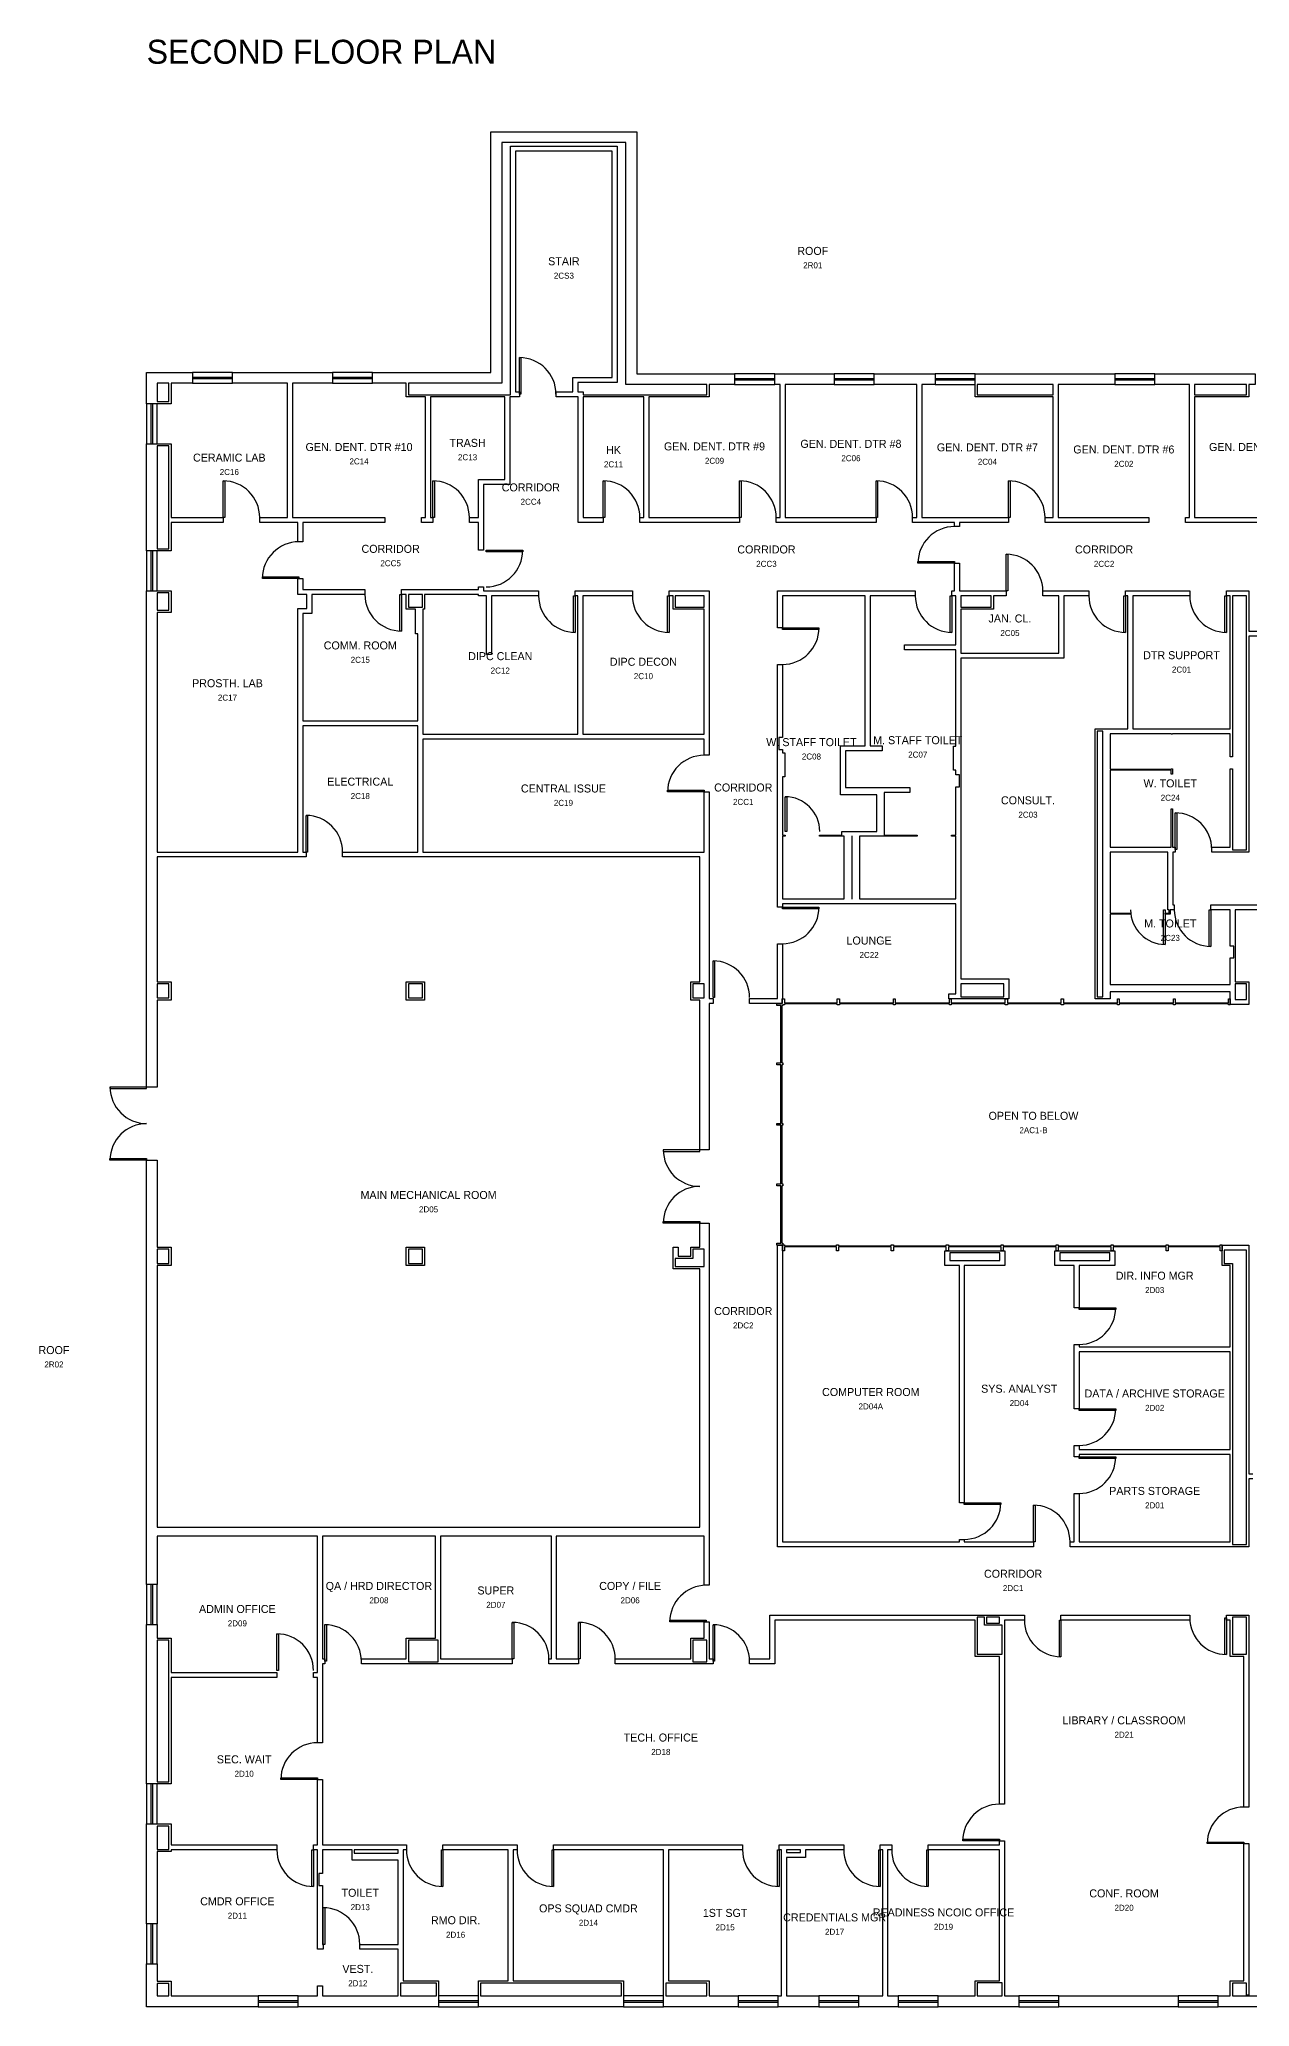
# Model space of a CAD drawing. Header units: feet. Extents: x -3 to 173, y -219 to 194.
# Drawn here: x 7.3 to 106.5, y -219.1 to -57.8 of the extents above; entities that cross this region are included whole.
import ezdxf
from ezdxf.enums import TextEntityAlignment as Align

# ---------------------------------------------------------------- set-up
doc = ezdxf.new("R2010")
doc.units = ezdxf.units.FT
for name, color, linetype in [('A-ANNO-TTLB', 7, 'Continuous'), ('A-AREA-IDEN', 7, 'Continuous'), ('A-DOOR', 7, 'Continuous'), ('A-GLAZ', 7, 'Continuous'), ('A-GLAZ-CURT', 7, 'Continuous'), ('A-WALL', 7, 'Continuous')]:
    doc.layers.add(name, color=color, linetype=linetype)

msp = doc.modelspace()

# ---------------------------------------------------------------- linework, layer by layer
at = {"layer": 'A-DOOR'}
for points in [[(46.65, -86.86), (46.65, -83.85), (46.78, -83.85), (46.78, -86.86)], [(22.35, -96.97), (22.35, -93.97), (22.48, -93.97), (22.48, -96.97)], [(39.55, -96.97), (39.55, -93.97), (39.68, -93.97), (39.68, -96.97)], [(53.53, -96.97), (53.53, -93.97), (53.66, -93.97), (53.66, -96.97)], [(64.71, -96.97), (64.71, -93.97), (64.85, -93.97), (64.85, -96.97)], [(75.9, -96.97), (75.9, -93.97), (76.03, -93.97), (76.03, -96.97)], [(86.76, -96.97), (86.76, -93.97), (86.89, -93.97), (86.89, -96.97)], [(43.92, -99.66), (46.92, -99.66), (46.92, -99.79), (43.92, -99.79)], [(86.58, -102.99), (86.58, -99.99), (86.72, -99.99), (86.72, -102.99)], [(82.34, -100.71), (79.33, -100.71), (79.33, -100.58), (82.34, -100.58)], [(28.57, -101.96), (25.57, -101.96), (25.57, -101.83), (28.57, -101.83)], [(36.98, -103.28), (36.98, -106.28), (36.84, -106.28), (36.84, -103.28)], [(51.23, -103.39), (51.23, -106.4), (51.1, -106.4), (51.1, -103.39)], [(58.92, -103.39), (58.92, -106.4), (58.79, -106.4), (58.79, -103.39)], [(82.12, -103.39), (82.12, -106.4), (81.99, -106.4), (81.99, -103.39)], [(96.35, -103.39), (96.35, -106.4), (96.21, -106.4), (96.21, -103.39)], [(104.63, -103.39), (104.63, -106.4), (104.49, -106.4), (104.49, -103.39)], [(68.22, -106.02), (71.22, -106.02), (71.22, -106.15), (68.22, -106.15)], [(61.8, -119.47), (58.8, -119.47), (58.8, -119.34), (61.8, -119.34)], [(68.44, -122.71), (68.44, -119.87), (68.57, -119.87), (68.57, -122.71)], [(29.15, -124.4), (29.15, -121.4), (29.28, -121.4), (29.28, -124.4)], [(100.43, -124.19), (100.43, -121.19), (100.56, -121.19), (100.56, -124.19)], [(68.22, -128.92), (71.22, -128.92), (71.22, -129.05), (68.22, -129.05)], [(99.61, -129.14), (99.61, -131.97), (99.48, -131.97), (99.48, -129.14)], [(103.36, -129.14), (103.36, -132.14), (103.23, -132.14), (103.23, -129.14)], [(62.53, -136.33), (62.53, -133.33), (62.66, -133.33), (62.66, -136.33)], [(16.08, -143.67), (13.07, -143.67), (13.07, -143.8), (16.08, -143.8)], [(16.08, -149.67), (13.07, -149.67), (13.07, -149.54), (16.08, -149.54)], [(61.45, -148.82), (58.45, -148.82), (58.45, -148.95), (61.45, -148.95)], [(61.45, -154.82), (58.45, -154.82), (58.45, -154.69), (61.45, -154.69)], [(92.55, -161.78), (95.55, -161.78), (95.55, -161.91), (92.55, -161.91)], [(92.55, -170.06), (95.55, -170.06), (95.55, -170.2), (92.55, -170.2)], [(92.55, -174), (95.55, -174), (95.55, -174.13), (92.55, -174.13)], [(83.13, -177.76), (86.14, -177.76), (86.14, -177.89), (83.13, -177.89)], [(88.81, -180.96), (88.81, -177.96), (88.94, -177.96), (88.94, -180.96)], [(26.76, -191.51), (26.76, -188.51), (26.89, -188.51), (26.89, -191.51)], [(30.69, -190.76), (30.69, -187.75), (30.82, -187.75), (30.82, -190.76)], [(46.07, -190.57), (46.07, -187.57), (46.2, -187.57), (46.2, -190.57)], [(51.51, -190.57), (51.51, -187.57), (51.64, -187.57), (51.64, -190.57)], [(61.98, -187.53), (58.98, -187.53), (58.98, -187.4), (61.98, -187.4)], [(62.53, -190.76), (62.53, -187.76), (62.66, -187.76), (62.66, -190.76)], [(91.06, -187.38), (91.06, -190.39), (90.93, -190.39), (90.93, -187.38)], [(104.63, -187.2), (104.63, -190.2), (104.49, -190.2), (104.49, -187.2)], [(30.09, -200.44), (27.08, -200.44), (27.08, -200.31), (30.09, -200.31)], [(29.76, -206.22), (29.76, -209.22), (29.63, -209.22), (29.63, -206.22)], [(40.38, -206.22), (40.38, -209.22), (40.25, -209.22), (40.25, -206.22)], [(49.46, -206.22), (49.46, -209.22), (49.33, -209.22), (49.33, -206.22)], [(67.95, -206.22), (67.95, -209.22), (67.82, -209.22), (67.82, -206.22)], [(76.25, -206.22), (76.25, -209.22), (76.12, -209.22), (76.12, -206.22)], [(80.18, -206.22), (80.18, -209.22), (80.05, -209.22), (80.05, -206.22)], [(86.01, -205.48), (83.01, -205.48), (83.01, -205.35), (86.01, -205.35)], [(106.06, -205.71), (103.05, -205.71), (103.05, -205.58), (106.06, -205.58)], [(30.56, -213.97), (30.56, -210.96), (30.69, -210.96), (30.69, -213.97)]]:
    msp.add_lwpolyline(points, close=True, dxfattribs=at)
for centre, radius, start, end in [((46.65, -86.86), 3, 0, 90), ((22.35, -96.97), 3, 0, 90), ((39.55, -96.97), 3, 0, 90), ((53.53, -96.97), 3, 0, 90), ((64.71, -96.97), 3, 0, 90), ((75.9, -96.97), 3, 0, 90), ((86.76, -96.97), 3, 0, 90), ((82.34, -100.71), 3, 90, 180), ((28.57, -101.96), 3, 90, 180), ((43.92, -99.66), 3, -90, 0), ((86.58, -102.99), 3, 0, 90), ((36.98, -103.28), 3, -180, -90), ((51.23, -103.39), 3, -180, -90), ((58.92, -103.39), 3, -180, -90), ((82.12, -103.39), 3, -180, -90), ((96.35, -103.39), 3, -180, -90), ((104.63, -103.39), 3, -180, -90), ((68.22, -106.02), 3, -90, 0), ((61.8, -119.47), 3, 90, 180), ((68.44, -122.71), 2.84, 0, 90), ((29.15, -124.4), 3, 0, 90), ((100.43, -124.19), 3, 0, 90), ((68.22, -128.92), 3, -90, 0), ((99.61, -129.14), 2.84, -180, -90), ((103.36, -129.14), 3, -180, -90), ((62.53, -136.33), 3, 0, 90), ((16.08, -143.67), 3, -180, -90), ((16.08, -149.67), 3, 90, -180), ((61.45, -148.82), 3, 180, -90), ((61.45, -154.82), 3, 90, 180), ((92.55, -161.78), 3, -90, 0), ((92.55, -170.06), 3, -90, 0), ((92.55, -174), 3, -90, 0), ((83.13, -177.76), 3, -90, 0), ((88.81, -180.96), 3, 0, 90), ((61.98, -187.53), 3, 90, 180), ((26.76, -191.51), 3, 0, 90), ((30.69, -190.76), 3, 0, 90), ((46.07, -190.57), 3, 0, 90), ((51.51, -190.57), 3, 0, 90), ((62.53, -190.76), 3, 0, 90), ((91.06, -187.38), 3, -180, -90), ((104.63, -187.2), 3, -180, -90), ((30.09, -200.44), 3, 90, 180), ((86.01, -205.48), 3, 90, 180), ((106.06, -205.71), 3, 90, 180), ((29.76, -206.22), 3, -180, -90), ((40.38, -206.22), 3, -180, -90), ((49.46, -206.22), 3, -180, -90), ((67.95, -206.22), 3, -180, -90), ((76.25, -206.22), 3, -180, -90), ((80.18, -206.22), 3, -180, -90), ((30.56, -213.97), 3, 0, 90)]:
    msp.add_arc(centre, radius, start, end, dxfattribs=at)
at = {"layer": 'A-GLAZ'}
for p, q in [((19.85, -85.45), (23.13, -85.45)), ((31.33, -85.45), (34.61, -85.45)), ((19.85, -85.58), (23.13, -85.58)), ((31.33, -85.58), (34.61, -85.58)), ((64.3, -85.56), (67.59, -85.56)), ((64.3, -85.69), (67.59, -85.69)), ((72.47, -85.56), (75.75, -85.56)), ((72.47, -85.69), (75.75, -85.69)), ((80.74, -85.56), (84.02, -85.56)), ((80.74, -85.69), (84.02, -85.69)), ((95.47, -85.56), (98.75, -85.56)), ((95.47, -85.69), (98.75, -85.69)), ((16.45, -90.92), (16.45, -87.64)), ((16.58, -90.92), (16.58, -87.64)), ((16.45, -102.99), (16.45, -99.71)), ((16.58, -102.99), (16.58, -99.71)), ((16.45, -187.73), (16.45, -184.45)), ((16.58, -187.73), (16.58, -184.45)), ((16.45, -204.09), (16.45, -200.81)), ((16.58, -204.09), (16.58, -200.81)), ((16.45, -215.58), (16.45, -212.3)), ((16.58, -215.58), (16.58, -212.3)), ((25.23, -218.57), (28.51, -218.57)), ((25.23, -218.71), (28.51, -218.71)), ((40.02, -218.57), (43.3, -218.57)), ((40.02, -218.71), (43.3, -218.71)), ((55.2, -218.57), (58.48, -218.57)), ((55.2, -218.71), (58.48, -218.71)), ((64.6, -218.57), (67.88, -218.57)), ((64.6, -218.71), (67.88, -218.71)), ((71.2, -218.57), (74.48, -218.57)), ((71.2, -218.71), (74.48, -218.71)), ((77.71, -218.57), (80.99, -218.57)), ((77.71, -218.71), (80.99, -218.71)), ((87.6, -218.57), (90.88, -218.57)), ((87.6, -218.71), (90.88, -218.71)), ((100.68, -218.57), (103.96, -218.57)), ((100.68, -218.71), (103.96, -218.71))]:
    msp.add_line(p, q, dxfattribs=at)
for points in [[(19.85, -85.95), (23.13, -85.95), (23.13, -85.07), (19.85, -85.07)], [(31.33, -85.95), (34.61, -85.95), (34.61, -85.07), (31.33, -85.07)], [(64.3, -86.06), (67.59, -86.06), (67.59, -85.19), (64.3, -85.19)], [(72.47, -86.06), (75.75, -86.06), (75.75, -85.19), (72.47, -85.19)], [(80.74, -86.06), (84.02, -86.06), (84.02, -85.19), (80.74, -85.19)], [(95.47, -86.06), (98.75, -86.06), (98.75, -85.19), (95.47, -85.19)], [(16.95, -90.92), (16.95, -87.64), (16.08, -87.64), (16.08, -90.92)], [(16.95, -102.99), (16.95, -99.71), (16.08, -99.71), (16.08, -102.99)], [(16.95, -187.73), (16.95, -184.45), (16.08, -184.45), (16.08, -187.73)], [(16.95, -204.09), (16.95, -200.81), (16.08, -200.81), (16.08, -204.09)], [(16.95, -215.58), (16.95, -212.3), (16.08, -212.3), (16.08, -215.58)], [(25.23, -219.08), (28.51, -219.08), (28.51, -218.2), (25.23, -218.2)], [(40.02, -219.08), (43.3, -219.08), (43.3, -218.2), (40.02, -218.2)], [(55.2, -219.08), (58.48, -219.08), (58.48, -218.2), (55.2, -218.2)], [(64.6, -219.08), (67.88, -219.08), (67.88, -218.2), (64.6, -218.2)], [(71.2, -219.08), (74.48, -219.08), (74.48, -218.2), (71.2, -218.2)], [(77.71, -219.08), (80.99, -219.08), (80.99, -218.2), (77.71, -218.2)], [(87.6, -219.08), (90.88, -219.08), (90.88, -218.2), (87.6, -218.2)], [(100.68, -219.08), (103.96, -219.08), (103.96, -218.2), (100.68, -218.2)]]:
    msp.add_lwpolyline(points, close=True, dxfattribs=at)
at = {"layer": 'A-GLAZ-CURT'}
msp.add_lwpolyline([(72.65, -156.68), (72.65, -156.6), (72.73, -156.6), (72.81, -156.6), (72.81, -156.68), (74.98, -156.68), (77.15, -156.68), (77.15, -156.6), (77.24, -156.6), (77.32, -156.6), (77.32, -156.68), (79.49, -156.68), (81.66, -156.68), (81.66, -156.6), (81.74, -156.6), (81.83, -156.6), (81.83, -156.68), (84, -156.68), (86.17, -156.68), (86.17, -156.6), (86.25, -156.6), (86.33, -156.6), (86.33, -156.68), (88.51, -156.68), (90.68, -156.68), (90.68, -156.6), (90.76, -156.6), (90.84, -156.6), (90.84, -156.68), (93.01, -156.68), (95.18, -156.68), (95.18, -156.6), (95.27, -156.6), (95.35, -156.6), (95.35, -156.68), (97.52, -156.68), (99.69, -156.68), (99.69, -156.6), (99.77, -156.6), (99.86, -156.6), (99.86, -156.68), (101.99, -156.68), (104.12, -156.68), (104.12, -156.6), (104.2, -156.6), (104.28, -156.6), (104.28, -156.85), (104.28, -157.09), (104.2, -157.09), (104.12, -157.09), (104.12, -156.85), (104.12, -156.77), (101.99, -156.77), (99.86, -156.77), (99.86, -156.85), (99.86, -157.09), (99.77, -157.09), (99.69, -157.09), (99.69, -156.85), (99.69, -156.77), (97.52, -156.77), (95.35, -156.77), (95.35, -156.85), (95.35, -157.09), (95.27, -157.09), (95.18, -157.09), (95.18, -156.85), (95.18, -156.77), (93.01, -156.77), (90.84, -156.77), (90.84, -156.85), (90.84, -157.09), (90.76, -157.09), (90.68, -157.09), (90.68, -156.85), (90.68, -156.77), (88.51, -156.77), (86.33, -156.77), (86.33, -156.85), (86.33, -157.09), (86.25, -157.09), (86.17, -157.09), (86.17, -156.85), (86.17, -156.77), (84, -156.77), (81.83, -156.77), (81.83, -156.85), (81.83, -157.09), (81.74, -157.09), (81.66, -157.09), (81.66, -156.85), (81.66, -156.77), (79.49, -156.77), (77.32, -156.77), (77.32, -156.85), (77.32, -157.09), (77.24, -157.09), (77.15, -157.09), (77.15, -156.85), (77.15, -156.77), (74.98, -156.77), (72.81, -156.77), (72.81, -156.85), (72.81, -157.09), (72.73, -157.09), (72.65, -157.09), (72.65, -156.85), (72.65, -156.77), (70.52, -156.77), (68.39, -156.77), (68.39, -156.85), (68.39, -157.09), (68.3, -157.09), (68.22, -157.09), (68.22, -156.85), (68.22, -156.64), (68.01, -156.64), (67.76, -156.64), (67.76, -156.56), (67.76, -156.48), (68.01, -156.48), (68.09, -156.48), (68.09, -154.12), (68.09, -151.77), (68.01, -151.77), (67.76, -151.77), (67.76, -151.69), (67.76, -151.6), (68.01, -151.6), (68.09, -151.6), (68.09, -149.21), (68.09, -146.81), (68.01, -146.81), (67.76, -146.81), (67.76, -146.73), (67.76, -146.65), (68.01, -146.65), (68.09, -146.65), (68.09, -144.25), (68.09, -141.85), (68.01, -141.85), (67.76, -141.85), (67.76, -141.77), (67.76, -141.69), (68.01, -141.69), (68.09, -141.69), (68.09, -139.33), (68.09, -136.98), (68.01, -136.98), (67.76, -136.98), (67.76, -136.9), (67.76, -136.81), (68.01, -136.81), (68.21, -136.81), (68.21, -136.69), (68.21, -136.44), (68.29, -136.44), (68.38, -136.44), (68.38, -136.69), (68.38, -136.77), (70.55, -136.77), (72.72, -136.77), (72.72, -136.69), (72.72, -136.44), (72.8, -136.44), (72.89, -136.44), (72.89, -136.69), (72.89, -136.77), (75.1, -136.77), (77.32, -136.77), (77.32, -136.69), (77.32, -136.44), (77.4, -136.44), (77.48, -136.44), (77.48, -136.69), (77.48, -136.77), (79.69, -136.77), (81.91, -136.77), (81.91, -136.69), (81.91, -136.44), (81.99, -136.44), (82.07, -136.44), (82.07, -136.69), (82.07, -136.77), (84.29, -136.77), (86.5, -136.77), (86.5, -136.69), (86.5, -136.44), (86.58, -136.44), (86.67, -136.44), (86.67, -136.69), (86.67, -136.77), (88.88, -136.77), (91.09, -136.77), (91.09, -136.69), (91.09, -136.44), (91.18, -136.44), (91.26, -136.44), (91.26, -136.69), (91.26, -136.77), (93.47, -136.77), (95.69, -136.77), (95.69, -136.69), (95.69, -136.44), (95.77, -136.44), (95.85, -136.44), (95.85, -136.69), (95.85, -136.77), (98.06, -136.77), (100.28, -136.77), (100.28, -136.69), (100.28, -136.44), (100.36, -136.44), (100.44, -136.44), (100.44, -136.69), (100.44, -136.77), (102.62, -136.77), (104.79, -136.77), (104.79, -136.69), (104.79, -136.44), (104.87, -136.44), (104.95, -136.44), (104.95, -136.69), (104.95, -136.94), (104.87, -136.94), (104.79, -136.94), (104.79, -136.85), (102.62, -136.85), (100.44, -136.85), (100.44, -136.94), (100.36, -136.94), (100.28, -136.94), (100.28, -136.85), (98.06, -136.85), (95.85, -136.85), (95.85, -136.94), (95.77, -136.94), (95.69, -136.94), (95.69, -136.85), (93.47, -136.85), (91.26, -136.85), (91.26, -136.94), (91.18, -136.94), (91.09, -136.94), (91.09, -136.85), (88.88, -136.85), (86.67, -136.85), (86.67, -136.94), (86.58, -136.94), (86.5, -136.94), (86.5, -136.85), (84.29, -136.85), (82.07, -136.85), (82.07, -136.94), (81.99, -136.94), (81.91, -136.94), (81.91, -136.85), (79.69, -136.85), (77.48, -136.85), (77.48, -136.94), (77.4, -136.94), (77.32, -136.94), (77.32, -136.85), (75.1, -136.85), (72.89, -136.85), (72.89, -136.94), (72.8, -136.94), (72.72, -136.94), (72.72, -136.85), (70.55, -136.85), (68.38, -136.85), (68.38, -136.94), (68.29, -136.94), (68.25, -136.94), (68.25, -136.98), (68.17, -136.98), (68.17, -139.33), (68.17, -141.69), (68.25, -141.69), (68.25, -141.77), (68.25, -141.85), (68.17, -141.85), (68.17, -144.25), (68.17, -146.65), (68.25, -146.65), (68.25, -146.73), (68.25, -146.81), (68.17, -146.81), (68.17, -149.21), (68.17, -151.6), (68.25, -151.6), (68.25, -151.69), (68.25, -151.77), (68.17, -151.77), (68.17, -154.12), (68.17, -156.48), (68.25, -156.48), (68.25, -156.56), (68.25, -156.6), (68.3, -156.6), (68.39, -156.6), (68.39, -156.68), (70.52, -156.68)], close=True, dxfattribs=at)
at = {"layer": 'A-WALL'}
for points in [[(37.37, -85.95), (34.61, -85.95), (34.61, -85.07), (44.32, -85.07), (44.32, -65.34), (56.27, -65.34), (56.27, -85.19), (64.3, -85.19), (64.3, -86.06), (62.2, -86.06), (62.2, -87.08), (57.26, -87.08), (57.26, -96.97), (64.71, -96.97), (64.71, -97.38), (56.53, -97.38), (56.53, -96.97), (56.86, -96.97), (56.86, -87.08), (51.88, -87.08), (51.88, -96.97), (53.53, -96.97), (53.53, -97.38), (51.48, -97.38), (51.48, -87.08), (49.66, -87.08), (49.66, -86.67), (51.04, -86.67), (51.04, -85.49), (54.27, -85.49), (54.27, -66.93), (46.33, -66.93), (46.33, -86.67), (46.65, -86.67), (46.65, -87.08), (45.87, -87.08), (45.87, -94.26), (43.7, -94.26), (43.7, -99.66), (43.29, -99.66), (43.29, -97.38), (42.55, -97.38), (42.55, -96.97), (43.29, -96.97), (43.29, -93.85), (45.46, -93.85), (45.46, -87.08), (39.35, -87.08), (39.35, -96.97), (39.55, -96.97), (39.55, -97.38), (38.62, -97.38), (38.62, -96.97), (38.94, -96.97), (38.94, -87.08), (37.37, -87.08)], [(55.39, -86.06), (55.39, -66.21), (45.2, -66.21), (45.2, -85.95), (37.55, -85.95), (37.55, -86.9), (45.92, -86.9), (45.92, -66.52), (54.67, -66.52), (54.67, -85.89), (51.44, -85.89), (51.44, -86.67), (51.88, -86.67), (51.88, -86.9), (62.03, -86.9), (62.03, -86.06)], [(16.08, -85.07), (19.85, -85.07), (19.85, -85.95), (18.08, -85.95), (18.08, -87.64), (16.08, -87.64)], [(25.35, -96.97), (27.64, -96.97), (27.64, -85.95), (23.13, -85.95), (23.13, -85.07), (31.33, -85.07), (31.33, -85.95), (28.05, -85.95), (28.05, -96.97), (35.61, -96.97), (35.61, -97.38), (28.88, -97.38), (28.88, -98.96), (28.48, -98.96), (28.48, -97.38), (25.35, -97.38)], [(68.04, -86.06), (67.59, -86.06), (67.59, -85.19), (72.47, -85.19), (72.47, -86.06), (68.45, -86.06), (68.45, -96.97), (75.9, -96.97), (75.9, -97.38), (67.72, -97.38), (67.72, -96.97), (68.04, -96.97)], [(75.75, -85.19), (80.74, -85.19), (80.74, -86.06), (79.64, -86.06), (79.64, -96.97), (86.76, -96.97), (86.76, -97.38), (82.74, -97.38), (82.74, -97.71), (82.34, -97.71), (82.34, -97.38), (78.9, -97.38), (78.9, -96.97), (79.23, -96.97), (79.23, -86.06), (75.75, -86.06)], [(84.02, -87.08), (84.02, -85.19), (95.47, -85.19), (95.47, -86.06), (90.83, -86.06), (90.83, -96.97), (98.27, -96.97), (98.27, -97.38), (89.76, -97.38), (89.76, -96.97), (90.42, -96.97), (90.42, -87.08)], [(101.61, -86.06), (98.75, -86.06), (98.75, -85.19), (106.99, -85.19), (106.99, -86.06), (106.46, -86.06), (106.46, -87.08), (102.01, -87.08), (102.01, -96.97), (109.46, -96.97), (109.46, -97.38), (101.27, -97.38), (101.27, -96.97), (101.61, -96.97)], [(17.9, -87.46), (17.9, -85.95), (16.95, -85.95), (16.95, -87.46)], [(84.2, -86.06), (84.2, -86.9), (90.42, -86.9), (90.42, -86.06)], [(102.01, -86.9), (106.29, -86.9), (106.29, -86.06), (102.01, -86.06)], [(16.08, -99.71), (16.08, -90.92), (18.08, -90.92), (18.08, -96.97), (22.35, -96.97), (22.35, -97.38), (18.08, -97.38), (18.08, -99.71)], [(17.9, -91.1), (16.95, -91.1), (16.95, -99.53), (17.9, -99.53)], [(71.27, -123.03), (73.08, -123.03), (73.08, -122.71), (75.97, -122.71), (75.97, -119.71), (72.99, -119.71), (72.99, -115.7), (75.02, -115.7), (75.02, -103.39), (68.22, -103.39), (68.22, -106.02), (67.81, -106.02), (67.81, -102.99), (79.12, -102.99), (79.12, -103.39), (75.43, -103.39), (75.43, -115.7), (76.39, -115.7), (76.39, -116.1), (73.39, -116.1), (73.39, -119.11), (78.67, -119.11), (78.67, -119.51), (76.57, -119.51), (76.57, -123.03), (79.27, -123.03), (79.27, -123.11), (74.54, -123.11), (74.54, -128.25), (82.45, -128.25), (82.45, -123.11), (82.1, -123.11), (82.1, -123.03), (82.45, -123.03), (82.45, -119.05), (82.74, -119.05), (82.74, -118.07), (82.45, -118.07), (82.45, -117.69), (82.25, -117.69), (82.25, -115.72), (82.45, -115.72), (82.45, -107.82), (78.22, -107.82), (78.22, -107.42), (82.45, -107.42), (82.45, -103.39), (82.12, -103.39), (82.12, -102.99), (82.34, -102.99), (82.34, -100.71), (82.74, -100.71), (82.74, -102.99), (86.58, -102.99), (86.58, -103.39), (85.53, -103.39), (85.53, -104.5), (82.85, -104.5), (82.85, -108.09), (90.9, -108.09), (90.9, -103.39), (89.59, -103.39), (89.59, -102.99), (93.34, -102.99), (93.34, -103.39), (91.31, -103.39), (91.31, -108.5), (82.85, -108.5), (82.85, -134.79), (86.79, -134.79), (86.79, -136.44), (81.86, -136.44), (81.86, -136.04), (82.45, -136.04), (82.45, -128.66), (68.22, -128.66), (68.22, -128.92), (67.81, -128.92), (67.81, -109.02), (68.22, -109.02), (68.22, -115.01), (67.93, -115.01), (67.93, -115.99), (68.22, -115.99), (68.22, -116.27), (68.42, -116.27), (68.42, -118.24), (68.22, -118.24), (68.22, -123.03), (68.44, -123.03), (68.44, -123.11), (68.22, -123.11), (68.22, -128.25), (73.29, -128.25), (73.29, -123.11), (71.27, -123.11)], [(16.08, -143.67), (16.08, -102.99), (18.08, -102.99), (18.08, -104.75), (16.95, -104.75), (16.95, -124.4), (28.48, -124.4), (28.48, -104.43), (29.23, -104.43), (29.23, -103.28), (28.48, -103.28), (28.48, -101.96), (28.88, -101.96), (28.88, -102.88), (33.97, -102.88), (33.97, -103.28), (29.64, -103.28), (29.64, -104.84), (28.88, -104.84), (28.88, -113.64), (38.32, -113.64), (38.32, -106.52), (38.12, -106.52), (38.12, -104.5), (37.37, -104.5), (37.37, -103.28), (36.98, -103.28), (36.98, -102.88), (43.29, -102.88), (43.29, -102.66), (43.7, -102.66), (43.7, -102.99), (48.23, -102.99), (48.23, -103.39), (44.36, -103.39), (44.36, -108.2), (43.95, -108.2), (43.95, -103.39), (43.29, -103.39), (43.29, -103.28), (38.88, -103.28), (38.88, -104.5), (38.73, -104.5), (38.73, -114.75), (51.43, -114.75), (51.43, -103.39), (51.23, -103.39), (51.23, -102.99), (55.92, -102.99), (55.92, -103.39), (51.84, -103.39), (51.84, -114.75), (61.8, -114.75), (61.8, -104.5), (59.25, -104.5), (59.25, -103.39), (58.92, -103.39), (58.92, -102.99), (62.2, -102.99), (62.2, -116.47), (61.8, -116.47), (61.8, -115.16), (38.73, -115.16), (38.73, -124.4), (61.8, -124.4), (61.8, -119.47), (62.2, -119.47), (62.2, -136.41), (62.53, -136.41), (62.53, -136.81), (62.2, -136.81), (62.2, -148.82), (61.45, -148.82), (61.45, -136.55), (60.7, -136.55), (60.7, -135.04), (61.45, -135.04), (61.45, -124.8), (32.15, -124.8), (32.15, -124.4), (38.32, -124.4), (38.32, -114.04), (28.88, -114.04), (28.88, -124.4), (29.15, -124.4), (29.15, -124.8), (16.95, -124.8), (16.95, -135.04), (18.08, -135.04), (18.08, -136.55), (16.95, -136.55), (16.95, -143.67)], [(17.9, -103.16), (16.95, -103.16), (16.95, -104.57), (17.9, -104.57)], [(38.7, -104.32), (38.7, -103.28), (37.55, -103.28), (37.55, -104.32)], [(59.43, -104.32), (61.8, -104.32), (61.8, -103.39), (59.43, -103.39)], [(82.85, -103.39), (82.85, -104.32), (85.35, -104.32), (85.35, -103.39)], [(94.04, -136.27), (94.51, -136.27), (94.51, -114.48), (94.04, -114.48)], [(73.9, -123.11), (73.9, -128.25), (73.94, -128.25), (73.94, -123.11)], [(65.53, -136.41), (67.81, -136.41), (67.81, -131.92), (68.22, -131.92), (68.22, -136.41), (68.21, -136.41), (68.21, -136.81), (65.53, -136.81)], [(17.9, -136.37), (17.9, -135.22), (16.95, -135.22), (16.95, -136.37)], [(37.37, -135.04), (38.88, -135.04), (38.88, -136.55), (37.37, -136.55)], [(38.7, -136.37), (38.7, -135.22), (37.55, -135.22), (37.55, -136.37)], [(60.87, -136.37), (61.8, -136.37), (61.8, -135.22), (60.87, -135.22)], [(86.38, -136.27), (86.38, -135.2), (82.85, -135.2), (82.85, -136.27)], [(105.36, -135.22), (105.36, -136.49), (106.29, -136.49), (106.29, -135.22)], [(30.69, -190.57), (30.69, -190.98), (30.49, -190.98), (30.49, -197.44), (30.09, -197.44), (30.09, -192.08), (29.76, -192.08), (29.76, -191.67), (30.09, -191.67), (30.09, -180.51), (16.95, -180.51), (16.95, -184.45), (16.08, -184.45), (16.08, -149.67), (16.95, -149.67), (16.95, -156.79), (18.08, -156.79), (18.08, -158.3), (16.95, -158.3), (16.95, -179.76), (61.45, -179.76), (61.45, -158.58), (59.25, -158.58), (59.25, -156.79), (59.66, -156.79), (59.66, -157.55), (60.7, -157.55), (60.7, -156.79), (61.45, -156.79), (61.45, -154.82), (62.2, -154.83), (62.2, -184.53), (61.8, -184.53), (61.8, -180.51), (49.67, -180.51), (49.67, -190.57), (51.51, -190.57), (51.51, -190.98), (49.07, -190.98), (49.07, -190.57), (49.27, -190.57), (49.27, -180.51), (40.17, -180.51), (40.17, -190.57), (46.07, -190.57), (46.07, -190.98), (33.69, -190.98), (33.69, -190.57), (37.37, -190.57), (37.37, -188.85), (39.77, -188.85), (39.77, -180.51), (30.49, -180.51), (30.49, -190.57)], [(17.9, -156.97), (16.95, -156.97), (16.95, -158.13), (17.9, -158.13)], [(37.37, -156.79), (38.88, -156.79), (38.88, -158.3), (37.37, -158.3)], [(38.7, -158.13), (38.7, -156.97), (37.55, -156.97), (37.55, -158.13)], [(59.43, -157.72), (59.43, -158.4), (61.8, -158.4), (61.8, -156.97), (60.87, -156.97), (60.87, -157.72)], [(67.81, -181.37), (67.81, -156.64), (68.22, -156.64), (68.22, -180.96), (82.73, -180.96), (82.73, -180.76), (83.13, -180.76), (83.13, -180.96), (88.81, -180.96), (88.81, -181.37)], [(82.73, -158.3), (81.53, -158.3), (81.53, -157.09), (86.45, -157.09), (86.45, -158.3), (83.13, -158.3), (83.13, -177.76), (82.73, -177.76)], [(86.04, -157.9), (86.04, -157.27), (81.94, -157.27), (81.94, -157.9)], [(90.55, -157.09), (95.47, -157.09), (95.47, -158.3), (92.55, -158.3), (92.55, -161.78), (92.14, -161.78), (92.14, -158.3), (90.55, -158.3)], [(95.06, -157.9), (95.06, -157.27), (90.96, -157.27), (90.96, -157.9)], [(104.46, -158.13), (105.13, -158.13), (105.13, -181.19), (106.29, -181.19), (106.29, -157.05), (104.46, -157.05)], [(88.06, -186.98), (88.06, -187.38), (86.42, -187.38), (86.42, -202.48), (86.01, -202.48), (86.01, -190.36), (84.02, -190.36), (84.02, -187.38), (67.6, -187.38), (67.6, -190.98), (65.53, -190.98), (65.53, -190.57), (67.19, -190.57), (67.19, -186.98)], [(91.06, -186.98), (101.62, -186.98), (101.62, -187.38), (91.06, -187.38)], [(104.95, -190.36), (104.95, -187.38), (104.63, -187.38), (104.63, -186.98), (106.46, -186.98), (106.46, -202.71), (106.06, -202.71), (106.06, -190.36)], [(26.76, -192.08), (18.08, -192.08), (18.08, -200.81), (16.08, -200.81), (16.08, -187.73), (16.95, -187.73), (16.95, -188.85), (18.08, -188.85), (18.08, -191.67), (26.76, -191.67)], [(60.7, -190.57), (60.7, -188.85), (61.8, -188.85), (61.8, -187.53), (62.2, -187.53), (62.2, -190.57), (62.53, -190.57), (62.53, -190.98), (54.51, -190.98), (54.51, -190.57)], [(86.24, -187.79), (84.8, -187.79), (84.8, -187.15), (84.2, -187.15), (84.2, -190.18), (86.24, -190.18)], [(86.01, -187.15), (84.97, -187.15), (84.97, -187.62), (86.01, -187.62)], [(106.29, -187.15), (105.13, -187.15), (105.13, -190.18), (106.29, -190.18)], [(16.95, -200.64), (17.9, -200.64), (17.9, -189.02), (16.95, -189.02)], [(40, -190.8), (40, -189.02), (37.55, -189.02), (37.55, -190.8)], [(60.87, -190.8), (62.03, -190.8), (62.03, -189.02), (60.87, -189.02)], [(30.49, -218.2), (36.71, -218.2), (36.71, -214.37), (33.56, -214.37), (33.56, -213.97), (36.71, -213.97), (36.71, -207.06), (32.93, -207.06), (32.93, -206.22), (30.49, -206.22), (30.49, -208.16), (30.2, -208.16), (30.2, -209.14), (30.49, -209.14), (30.49, -213.97), (30.56, -213.97), (30.56, -214.37), (30.09, -214.37), (30.09, -206.22), (29.76, -206.22), (29.76, -205.81), (30.09, -205.81), (30.09, -200.44), (30.49, -200.44), (30.49, -205.81), (37.38, -205.81), (37.38, -206.22), (37.12, -206.22), (37.12, -216.96), (40.02, -216.96), (40.02, -219.08), (28.51, -219.08), (28.51, -218.2), (30.09, -218.2), (30.09, -217.37), (30.49, -217.37)], [(16.95, -212.3), (16.08, -212.3), (16.08, -204.09), (18.08, -204.09), (18.08, -205.81), (26.76, -205.81), (26.76, -206.22), (18.08, -206.22), (18.08, -206.35), (16.95, -206.35)], [(17.9, -204.27), (16.95, -204.27), (16.95, -206.18), (17.9, -206.18)], [(36.71, -206.22), (33.11, -206.22), (33.11, -206.5), (36.71, -206.5)], [(45.72, -206.22), (40.38, -206.22), (40.38, -205.81), (46.46, -205.81), (46.46, -206.22), (46.13, -206.22), (46.13, -216.96), (55.2, -216.96), (55.2, -219.08), (43.3, -219.08), (43.3, -216.96), (45.72, -216.96)], [(58.48, -206.22), (49.46, -206.22), (49.46, -205.81), (64.95, -205.81), (64.95, -206.22), (58.89, -206.22), (58.89, -216.96), (62.2, -216.96), (62.2, -218.2), (64.6, -218.2), (64.6, -219.08), (58.48, -219.08)], [(68.15, -206.22), (67.95, -206.22), (67.95, -205.81), (73.25, -205.81), (73.25, -206.22), (70.11, -206.22), (70.11, -206.86), (68.55, -206.86), (68.55, -218.2), (71.2, -218.2), (71.2, -219.08), (67.88, -219.08), (67.88, -218.2), (68.15, -218.2)], [(68.55, -206.45), (69.7, -206.45), (69.7, -206.22), (68.55, -206.22)], [(77.18, -205.81), (77.18, -206.22), (76.85, -206.22), (76.85, -218.2), (77.71, -218.2), (77.71, -219.08), (74.48, -219.08), (74.48, -218.2), (76.45, -218.2), (76.45, -206.22), (76.25, -206.22), (76.25, -205.81)], [(84.02, -216.96), (86.01, -216.96), (86.01, -206.22), (80.18, -206.22), (80.18, -205.81), (86.01, -205.81), (86.01, -205.48), (86.42, -205.48), (86.42, -218.2), (87.6, -218.2), (87.6, -219.08), (80.99, -219.08), (80.99, -218.2), (84.02, -218.2)], [(106.06, -205.71), (106.46, -205.71), (106.46, -218.14), (106.29, -218.14), (106.29, -217.14), (105.13, -217.14), (105.13, -218.2), (107.25, -218.2), (107.25, -219.08), (103.96, -219.08), (103.96, -218.2), (104.95, -218.2), (104.95, -216.96), (106.06, -216.96)], [(16.95, -215.58), (16.95, -217), (18.08, -217), (18.08, -218.2), (25.23, -218.2), (25.23, -219.08), (16.08, -219.08), (16.08, -215.58)], [(17.9, -218.2), (17.9, -217.17), (16.95, -217.17), (16.95, -218.2)], [(39.84, -218.2), (39.84, -217.14), (36.89, -217.14), (36.89, -218.2)], [(43.47, -217.14), (43.47, -218.2), (55.03, -218.2), (55.03, -217.14)], [(58.66, -217.14), (58.66, -218.2), (62.03, -218.2), (62.03, -217.14)], [(84.2, -217.13), (84.2, -218.2), (86.24, -218.2), (86.24, -217.13)], [(90.88, -219.08), (90.88, -218.2), (100.68, -218.2), (100.68, -219.08)]]:
    msp.add_lwpolyline(points, close=True, dxfattribs=at)
for points in [[(108.91, -129.14), (105.36, -129.14), (105.36, -135.04), (106.46, -135.04), (106.46, -136.89), (104.95, -136.89), (104.95, -135.86), (95.11, -135.86), (95.11, -136.44), (93.86, -136.44), (93.86, -114.31), (96.54, -114.31), (96.54, -103.39), (96.35, -103.39), (96.35, -102.99), (101.62, -102.99), (101.62, -103.39), (96.95, -103.39), (96.95, -114.31), (104.95, -114.31), (104.95, -103.39), (104.63, -103.39), (104.63, -102.99), (106.46, -102.99), (106.46, -106.28), (108.74, -106.28)], [(108.74, -106.69), (106.46, -106.69), (106.46, -124.41), (103.43, -124.41), (103.43, -124), (104.95, -124), (104.95, -117.57), (105.13, -117.57), (105.13, -124.23), (106.29, -124.23), (106.29, -103.39), (105.13, -103.39), (105.13, -116.59), (104.95, -116.59), (104.95, -114.71), (100.2, -114.71), (100.2, -114.75), (100.11, -114.75), (100.11, -114.71), (95.11, -114.71), (95.11, -117.62), (100.11, -117.62), (100.11, -117.59), (100.2, -117.59), (100.2, -118.03), (100.11, -118.03), (100.11, -117.7), (95.11, -117.7), (95.11, -124), (100.11, -124), (100.11, -120.87), (100.2, -120.87), (100.2, -124), (100.43, -124), (100.43, -124.41), (100.23, -124.41), (100.23, -128.73), (100.36, -128.73), (100.36, -129.14), (100.02, -129.14), (100.02, -129.5), (99.61, -129.5), (99.61, -129.41), (99.93, -129.41), (99.93, -129.14), (99.82, -129.14), (99.82, -124.41), (95.11, -124.41), (95.11, -129.41), (96.77, -129.41), (96.77, -129.5), (95.11, -129.5), (95.11, -135.26), (104.95, -135.26), (104.95, -133.09), (105.25, -133.09), (105.25, -132.11), (104.95, -132.11), (104.95, -129.14), (103.36, -129.14), (103.36, -128.73), (108.91, -128.73)], [(106.79, -175.8), (106.46, -175.8), (106.46, -181.37), (91.81, -181.37), (91.81, -180.96), (92.14, -180.96), (92.14, -177), (92.55, -177), (92.55, -180.96), (104.95, -180.96), (104.95, -173.8), (92.55, -173.8), (92.55, -174), (92.14, -174), (92.14, -173.07), (92.55, -173.07), (92.55, -173.39), (104.95, -173.39), (104.95, -165.39), (92.55, -165.39), (92.55, -170.06), (92.14, -170.06), (92.14, -164.79), (92.55, -164.79), (92.55, -164.98), (104.95, -164.98), (104.95, -158.3), (104.28, -158.3), (104.28, -156.64), (106.46, -156.64), (106.46, -175.4), (106.79, -175.4)]]:
    msp.add_lwpolyline(points, dxfattribs=at)

# ---------------------------------------------------------------- texts
at = {"layer": 'A-ANNO-TTLB'}
msp.add_text('SECOND FLOOR PLAN', height=1.9685, dxfattribs=at).set_placement((16.08, -58.78), align=Align.MIDDLE_LEFT)
at = {"layer": 'A-AREA-IDEN'}
for s, height, p in [('STAIR', 0.656, (50.3, -75.96)), ('ROOF', 0.656, (70.71, -75.11)), ('2CS3', 0.492, (50.3, -77.14)), ('2R01', 0.492, (70.71, -76.29)), ('CERAMIC LAB', 0.6562, (22.86, -92.06)), ('GEN. DENT. DTR #10', 0.6562, (33.5, -91.19)), ('TRASH', 0.656, (42.4, -90.85)), ('2C13', 0.492, (42.4, -92.03)), ('HK', 0.656, (54.37, -91.43)), ('GEN. DENT. DTR #9', 0.6562, (62.65, -91.14)), ('GEN. DENT. DTR #8', 0.6562, (73.84, -90.93)), ('2C06', 0.492, (73.84, -92.11)), ('GEN. DENT. DTR #7', 0.6562, (85.03, -91.22)), ('GEN. DENT. DTR #6', 0.6562, (96.22, -91.39)), ('GEN. DENT. DTR #5', 0.6562, (107.35, -91.19)), ('2C16', 0.492, (22.86, -93.24)), ('2C14', 0.492, (33.5, -92.37)), ('2C11', 0.492, (54.37, -92.61)), ('2C09', 0.492, (62.65, -92.32)), ('2C04', 0.492, (85.03, -92.4)), ('2C02', 0.492, (96.22, -92.57)), ('CORRIDOR', 0.656, (47.59, -94.5)), ('2CC4', 0.492, (47.59, -95.68)), ('CORRIDOR', 0.656, (36.09, -99.54)), ('CORRIDOR', 0.656, (66.91, -99.59)), ('CORRIDOR', 0.656, (94.6, -99.59)), ('2CC5', 0.492, (36.09, -100.72)), ('2CC3', 0.492, (66.91, -100.77)), ('2CC2', 0.492, (94.6, -100.77)), ('JAN. CL.', 0.656, (86.88, -105.25)), ('2C05', 0.492, (86.88, -106.44)), ('COMM. ROOM', 0.656, (33.6, -107.46)), ('DIPC CLEAN', 0.656, (45.08, -108.34)), ('DTR SUPPORT', 0.6562, (100.95, -108.26)), ('2C15', 0.492, (33.6, -108.64)), ('2C12', 0.492, (45.08, -109.52)), ('DIPC DECON', 0.656, (56.82, -108.8)), ('2C01', 0.492, (100.95, -109.44)), ('PROSTH. LAB', 0.6562, (22.71, -110.56)), ('2C10', 0.492, (56.82, -109.98)), ('2C17', 0.492, (22.71, -111.74)), ('W. STAFF TOILET', 0.6562, (70.6, -115.39)), ('M. STAFF TOILET', 0.6562, (79.32, -115.23)), ('2C08', 0.492, (70.6, -116.57)), ('2C07', 0.492, (79.32, -116.41)), ('ELECTRICAL', 0.656, (33.6, -118.63)), ('CENTRAL ISSUE', 0.6562, (50.26, -119.19)), ('CORRIDOR', 0.656, (65.01, -119.11)), ('W. TOILET', 0.656, (100.03, -118.77)), ('2C18', 0.492, (33.6, -119.81)), ('2C19', 0.492, (50.26, -120.37)), ('2CC1', 0.492, (65.01, -120.29)), ('CONSULT.', 0.656, (88.36, -120.16)), ('2C24', 0.492, (100.03, -119.95)), ('2C03', 0.492, (88.36, -121.34)), ('M. TOILET', 0.656, (100.03, -130.26)), ('LOUNGE', 0.656, (75.33, -131.66)), ('2C23', 0.492, (100.03, -131.44)), ('2C22', 0.492, (75.33, -132.84)), ('OPEN TO BELOW', 0.6562, (88.81, -146.03)), ('2AC1-B', 0.492, (88.81, -147.21)), ('MAIN MECHANICAL ROOM', 0.6562, (39.2, -152.52)), ('2D05', 0.492, (39.2, -153.7)), ('DIR. INFO MGR', 0.6562, (98.75, -159.14)), ('2D03', 0.492, (98.75, -160.32)), ('CORRIDOR', 0.656, (65.01, -162.04)), ('2DC2', 0.492, (65.01, -163.22)), ('ROOF', 0.656, (8.48, -165.24)), ('2R02', 0.492, (8.48, -166.42)), ('COMPUTER ROOM', 0.6562, (75.47, -168.68)), ('SYS. ANALYST', 0.6562, (87.64, -168.41)), ('2D04', 0.492, (87.64, -169.59)), ('DATA / ARCHIVE STORAGE', 0.6562, (98.75, -168.8)), ('2D04A', 0.492, (75.47, -169.86)), ('2D02', 0.492, (98.75, -169.98)), ('PARTS STORAGE', 0.6562, (98.75, -176.79)), ('2D01', 0.492, (98.75, -177.97)), ('CORRIDOR', 0.656, (87.14, -183.58)), ('QA / HRD DIRECTOR', 0.6562, (35.13, -184.58)), ('2D08', 0.492, (35.13, -185.76)), ('SUPER', 0.656, (44.72, -184.95)), ('COPY / FILE', 0.6562, (55.73, -184.58)), ('2D06', 0.492, (55.73, -185.76)), ('2DC1', 0.492, (87.14, -184.76)), ('ADMIN OFFICE', 0.6562, (23.52, -186.47)), ('2D07', 0.492, (44.72, -186.13)), ('2D09', 0.492, (23.52, -187.65)), ('TECH. OFFICE', 0.6562, (58.25, -197.01)), ('LIBRARY / CLASSROOM', 0.6562, (96.24, -195.6)), ('2D21', 0.492, (96.24, -196.78)), ('2D18', 0.492, (58.25, -198.19)), ('SEC. WAIT', 0.656, (24.08, -198.8)), ('2D10', 0.492, (24.08, -199.98)), ('TOILET', 0.656, (33.6, -209.74)), ('CONF. ROOM', 0.656, (96.24, -209.79)), ('CMDR OFFICE', 0.6562, (23.52, -210.44)), ('2D13', 0.492, (33.6, -210.92)), ('OPS SQUAD CMDR', 0.6562, (52.31, -211.02)), ('1ST SGT', 0.656, (63.52, -211.39)), ('READINESS NCOIC OFFICE', 0.6562, (81.43, -211.35)), ('2D20', 0.492, (96.24, -210.97)), ('2D11', 0.492, (23.52, -211.62)), ('RMO DIR.', 0.656, (41.42, -211.99)), ('2D16', 0.492, (41.42, -213.18)), ('2D14', 0.492, (52.31, -212.2)), ('2D15', 0.492, (63.52, -212.57)), ('CREDENTIALS MGR', 0.6562, (72.5, -211.76)), ('2D17', 0.492, (72.5, -212.94)), ('2D19', 0.492, (81.43, -212.53)), ('VEST.', 0.656, (33.4, -215.98)), ('2D12', 0.492, (33.4, -217.16))]:
    msp.add_text(s, height=height, dxfattribs=at).set_placement(p, align=Align.MIDDLE_CENTER)

doc.saveas('drawing.dxf')
